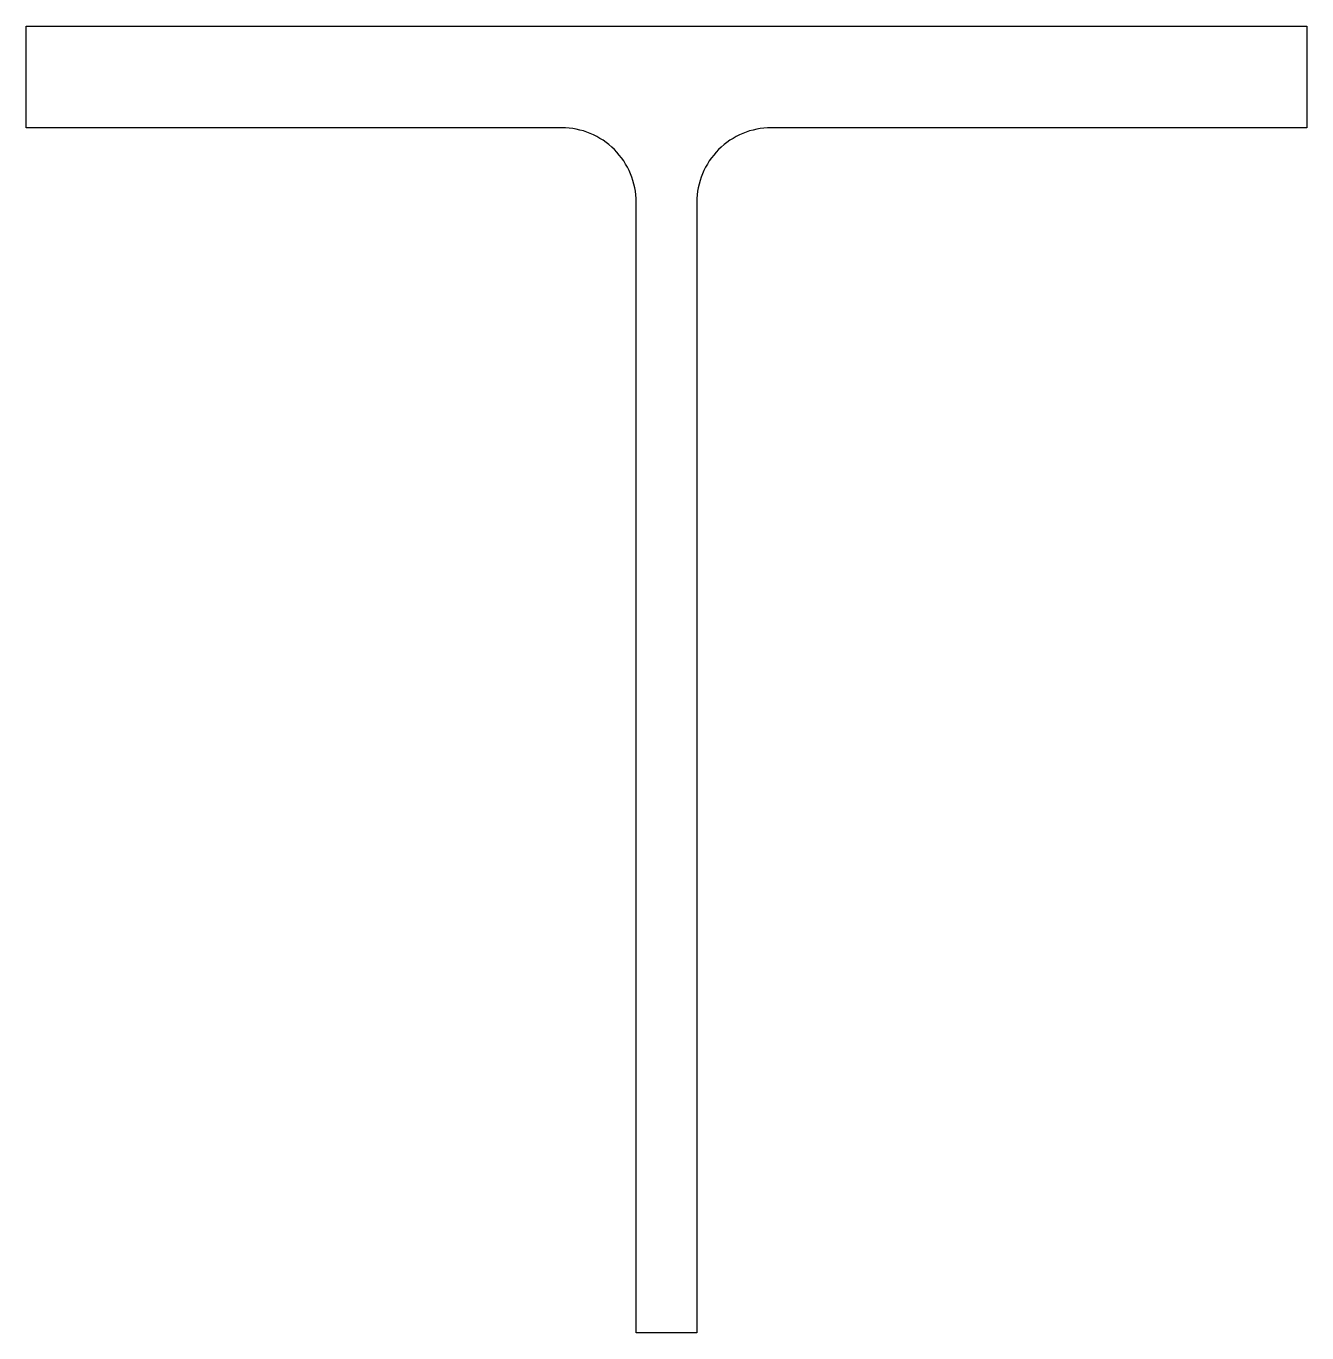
# Model space of a CAD drawing. Header units: inches. Extents: x -7.5 to 7.5, y -7.6 to 7.7.
import ezdxf

# ---------------------------------------------------------------- set-up
doc = ezdxf.new("R2010")
doc.units = ezdxf.units.IN
doc.layers.add('steel', color=7, linetype='Continuous')

msp = doc.modelspace()

# ---------------------------------------------------------------- linework, layer by layer
at = {"layer": 'steel'}
msp.add_lwpolyline([(0, 7.65), (7.5, 7.65), (7.5, 6.46), (1.2275, 6.46, 0.4142136), (0.355, 5.5875), (0.355, -7.65), (-0.355, -7.65), (-0.355, 5.5875, 0.4142136), (-1.2275, 6.46), (-7.5, 6.46), (-7.5, 7.65), (0, 7.65)], format="xyb", dxfattribs=at)

doc.saveas('drawing.dxf')
